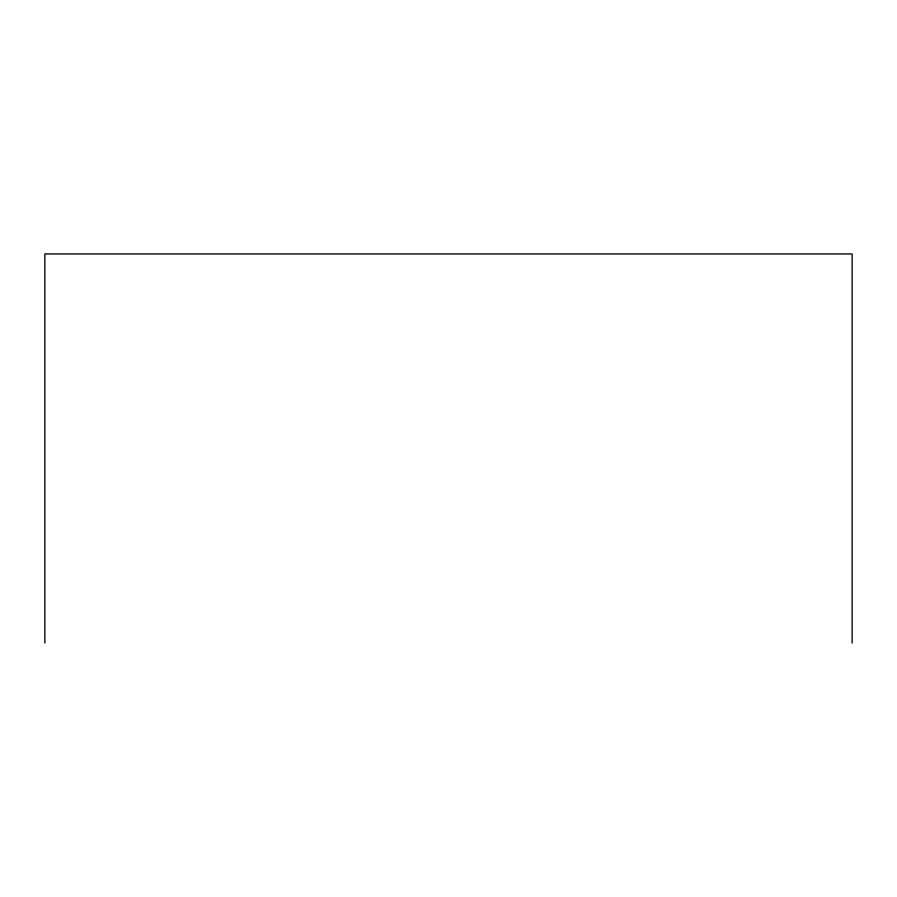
<?xml version="1.0" encoding="UTF-8"?>
<svg xmlns="http://www.w3.org/2000/svg" width="897" height="897" viewBox="0 0 897 897"><rect width="100%" height="100%" fill="white"/><g stroke="black" fill="none" stroke-linecap="round" stroke-linejoin="round"><path stroke-width="1.35" d="M852.15 643.071L852.15 253.929L44.85 253.929L44.85 643.071"/></g></svg>
